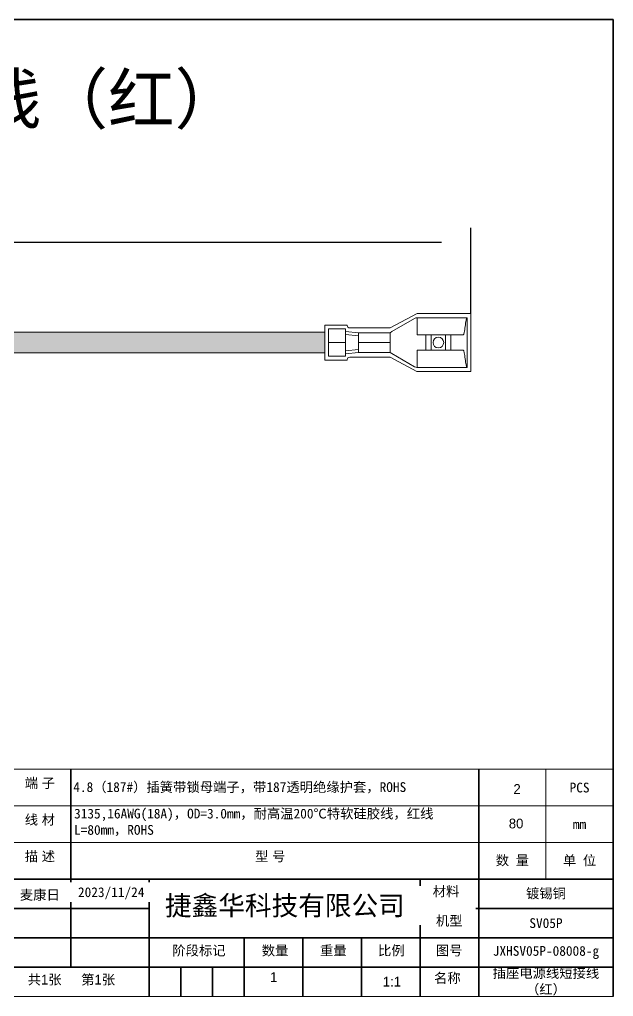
# Model space of a CAD drawing. Header units: millimetres. Extents: x -293 to 5666, y -3485 to 352.
# Drawn here: x 577.6 to 699.2, y -1163.9 to -963.9 of the extents above; entities that cross this region are included whole.
import ezdxf

# ---------------------------------------------------------------- set-up
doc = ezdxf.new("R2010")
doc.units = ezdxf.units.MM
doc.header["$PDSIZE"] = -1
doc.layers.get('0').update_dxf_attribs({"lineweight": 18})
for name, color, linetype, lineweight in [('SLD-0', 179, 'Continuous', 18), ('尺寸线层', 3, 'Continuous', 18), ('粗实线层', 7, 'Continuous', 35)]:
    doc.layers.add(name, color=color, linetype=linetype, lineweight=lineweight)
doc.styles.add('SLDTEXTSTYLE0', font='')
doc.styles.add('SLDTEXTSTYLE1', font='')
doc.styles.get("Standard").update_dxf_attribs({"font": ''})
doc.styles.add('标准', font='', dxfattribs={"width": 0.667})
doc.styles.get('SLDTEXTSTYLE0').set_extended_font_data('汉仪长仿宋体')
doc.styles.get('SLDTEXTSTYLE1').set_extended_font_data('汉仪长仿宋体')
doc.styles.get('Standard').set_extended_font_data('FangSong')
doc.styles.get('标准').set_extended_font_data('宋体')
doc.dimstyles.new('标准', dxfattribs={"dimtxt": 3.5, "dimasz": 4, "dimexe": 2, "dimexo": 0, "dimtad": 1, "dimdsep": 46, "dimtxsty": '标准', "dimblk": '_CAXARROW', "dimcen": 0, "dimdle": 8, "dimazin": 2, "dimtfac": 0.707107, "dimtdec": 3, "dimtmove": 2, "dimatfit": 3, "dimfxl": 1, "dimfrac": 2, "dimtolj": 1, "dimarcsym": 1})

# ---------------------------------------------------------------- blocks, each defined once
blk = doc.blocks.new('*D1161')
at = {"layer": 'Defpoints', "color": 0, "transparency": 16777216}
for p in [(669.96, -1009.57), (460.22, -1024.12), (669.96, -1024.12)]:
    blk.add_point(p, dxfattribs=at)
at = {"layer": '尺寸线层', "color": 0, "lineweight": -2, "transparency": 16777216}
for p, q in [((460.22, -1024.12), (460.22, -1006.57)), ((669.96, -1024.12), (669.96, -1006.57)), ((466.22, -1009.57), (556.76, -1009.57)), ((663.96, -1009.57), (573.42, -1009.57))]:
    blk.add_line(p, q, dxfattribs=at)
at = {"layer": '尺寸线层', "color": 0, "lineweight": 35, "transparency": 16777216, "insert": (565.09, -1006.76), "char_height": 5.25, "attachment_point": 5, "style": '标准', "bg_fill": 3, "box_fill_scale": 1.1, "bg_fill_color": 257, "bg_fill_transparency": 0}
blk.add_mtext('\\A1;80+5mm', dxfattribs=at)
blk = doc.blocks.new('_CAXARROW')
blk = doc.blocks.new('FFT 187')
at = {"linetype": 'Continuous', "lineweight": 5}
for p, q in [((0, 27.25), (0, 29)), ((0, 29), (29.25, 29)), ((29.25, 19), (29.25, 29)), ((29.25, 29), (29.26, 29)), ((30.64, 28.63), (44, 20.92)), ((0, 27.25), (0, 26.25)), ((0, 26.25), (0, 2.75)), ((2.19, 19), (29.25, 19)), ((9.5, 19), (9.5, 10)), ((12.5, 10), (12.5, 19)), ((21, 19), (21, 10)), ((24, 10), (24, 19)), ((44, 20.92), (45, 20.25)), ((45, 20.25), (63.5, 20.25)), ((45, 20.25), (45, 17.37)), ((45, 17.37), (45, 14.5)), ((63.5, 20.25), (71, 21.07)), ((63.5, 20.25), (63.5, 17.37)), ((63.5, 18.5), (71, 19.24)), ((63.5, 17.37), (63.5, 14.5)), ((81, 22.5), (71, 22.5)), ((71, 14.51), (71, 22.5)), ((81, 22.5), (81, 14.51)), ((45, 14.5), (63.5, 14.5)), ((45, 14.49), (63.5, 14.49)), ((45, 14.49), (45, 11.62)), ((45, 11.62), (45, 8.75)), ((63.5, 14.49), (63.5, 11.62)), ((63.5, 11.62), (63.5, 8.75)), ((81, 14.51), (71, 14.51)), ((81, 14.49), (71, 14.49)), ((71, 6.5), (71, 14.49)), ((81, 14.49), (81, 14.51)), ((81, 14.49), (81, 6.5)), ((29.25, 10), (2.19, 10)), ((29.25, 0), (29.25, 10)), ((44, 8.08), (30.64, 0.37)), ((45, 8.75), (44, 8.08)), ((63.5, 8.75), (45, 8.75)), ((63.5, 10.5), (71, 9.76)), ((63.5, 8.75), (71, 7.93)), ((71, 6.5), (81, 6.5)), ((0, 1.75), (0, 2.75)), ((0, 0), (0, 1.75)), ((29.25, 0), (0, 0)), ((29.26, 0), (29.25, 0))]:
    blk.add_line(p, q, dxfattribs=at)
blk.add_circle((16.75, 14.5), 3.12, dxfattribs=at)
for centre, start, end in [((29.26, 26.25), 60, 90), ((29.26, 2.75), 270, 300)]:
    blk.add_arc(centre, 2.75, start, end, dxfattribs=at)
for points in [[(2.19, 19), (2.01, 19), (1.82, 19.54), (1.46, 21.39), (1.28, 22.69), (0.91, 25.31), (0.73, 26.61), (0.36, 28.46), (0.18, 29), (0, 29)], [(0, 0), (0.18, 0), (0.36, 0.54), (0.73, 2.39), (0.91, 3.69), (1.28, 6.31), (1.46, 7.61), (1.82, 9.46), (2.01, 10), (2.19, 10)]]:
    blk.add_open_spline(points, degree=3, knots=[0, 0, 0, 0, 2.581848, 2.581848, 5.163695, 5.163695, 7.745543, 7.745543, 10.32739, 10.32739, 10.32739, 10.32739], dxfattribs=at)

msp = doc.modelspace()

# ---------------------------------------------------------------- hatches: boundary and pattern name
at = {"layer": '粗实线层', "lineweight": 5}
msp.add_hatch(color=1, dxfattribs=at).paths.add_polyline_path([(490.088, -1032.1907), (490.088, -1030.7061), (490.088, -1027.9397), (640.088, -1027.9397), (640.088, -1032.1907)], flags=0)

# ---------------------------------------------------------------- linework, layer by layer
at = {"color": 7, "linetype": 'Continuous', "lineweight": 35}
for p, q in [((422.1056, -963.9305), (699.1056, -963.9305)), ((699.1056, -963.9305), (699.1056, -1163.9305)), ((588.1056, -1117.4305), (588.1056, -1157.9305)), ((671.6056, -1117.4305), (671.6056, -1163.9305)), ((564.1056, -1139.9305), (660.894, -1139.9305)), ((604.1056, -1139.9305), (604.1056, -1163.9305)), ((659.6056, -1139.9305), (659.6056, -1163.9305)), ((660.894, -1139.9305), (699.1676, -1139.9305)), ((604.1056, -1145.9305), (564.1056, -1145.9305)), ((659.6056, -1145.9305), (699.1056, -1145.9305)), ((564.1056, -1151.9305), (699.1056, -1151.9305)), ((623.6056, -1163.9305), (623.6056, -1151.9305)), ((635.6056, -1151.9305), (635.6056, -1163.9305)), ((647.6056, -1151.9305), (647.6056, -1163.9305)), ((604.1056, -1157.9305), (564.1056, -1157.9305)), ((699.1056, -1157.9305), (604.1056, -1157.9305)), ((610.6056, -1163.9305), (610.6056, -1157.9305)), ((617.1056, -1157.9305), (617.1056, -1163.9305))]:
    msp.add_line(p, q, dxfattribs=at)
at = {"lineweight": 5}
for p, q in [((640.088, -1027.9397), (490.088, -1027.9397)), ((640.088, -1033.6622), (640.088, -1026.4681)), ((640.088, -1032.1907), (640.088, -1027.9397)), ((640.0881, -1027.9397), (640.0881, -1032.1907)), ((640.088, -1032.1907), (490.088, -1032.1907)), ((422.1056, -1163.9305), (699.1056, -1163.9305))]:
    msp.add_line(p, q, dxfattribs=at)
for p, q in [((564.1056, -1117.4305), (699.1028, -1117.4305)), ((685.3556, -1139.9305), (685.3556, -1117.4305)), ((564.1056, -1124.9305), (699.1028, -1124.9305)), ((564.1056, -1132.4305), (699.1028, -1132.4305)), ((671.6056, -1139.9305), (685.3556, -1139.9305))]:
    msp.add_line(p, q)
for points in [[(653.4416, -1027.0769), (645.1799, -1027.0769, -0.41421356), (644.6799, -1026.5769), (644.6799, -1026.4681), (640.088, -1026.4681)], [(653.4416, -1033.0535), (645.1799, -1033.0535, 0.41421356), (644.6799, -1033.5535), (644.6799, -1033.6622), (640.088, -1033.6622)]]:
    msp.add_lwpolyline(points, format="xyb", dxfattribs=at)
at = {"layer": 'SLD-0', "color": 0, "linetype": 'Continuous', "lineweight": 5}
msp.add_line((699.1028, -1083.7711), (699.1028, -1139.8299), dxfattribs=at)
at = {"layer": '粗实线层', "lineweight": 5}
for p, q in [((640.088, -1032.1907), (640.088, -1027.9397)), ((658.9495, -1036.0147), (653.4416, -1033.0535)), ((669.9576, -1036.0147), (658.9495, -1036.0147))]:
    msp.add_line(p, q, dxfattribs=at)

# ---------------------------------------------------------------- texts
at = {"color": 7, "linetype": 'Continuous', "lineweight": 35, "char_height": 2}
for s, insert, width, attachment_point, style in [('端 子', (578.6581, -1119.2381), 12.591528, 1, 'SLDTEXTSTYLE0'), ('2', (678.6976, -1120.4654), 12.591528, 1, 'SLDTEXTSTYLE0'), ('线 材', (578.6581, -1126.7381), 12.591528, 1, 'SLDTEXTSTYLE0'), ('80', (677.7488, -1127.5236), 12.591528, 1, 'SLDTEXTSTYLE0'), ('描 述', (578.6581, -1134.2381), 12.591528, 1, 'SLDTEXTSTYLE0'), ('型 号', (625.8104, -1134.2381), 12.591528, 1, 'SLDTEXTSTYLE0'), ('阶段标记', (608.8604, -1153.5297), 20.265178, 1, 'SLDTEXTSTYLE0'), ('数量', (627.1815, -1153.5297), 9.645199, 1, 'SLDTEXTSTYLE0'), ('重量', (639.0932, -1153.5297), 9.549919, 1, 'SLDTEXTSTYLE0'), ('比例', (650.9784, -1153.5297), 9.066193, 1, 'SLDTEXTSTYLE0'), ('图号', (662.8254, -1153.5297), 9.410665, 1, 'SLDTEXTSTYLE0'), ('共1张', (579.257, -1159.4839), 14.069252, 1, 'SLDTEXTSTYLE0'), ('第1张', (590.2086, -1159.4839), 14.135734, 1, 'SLDTEXTSTYLE0'), ('1', (628.878, -1158.9616), 0.833795, 1, 'SLDTEXTSTYLE1'), ('1:1', (653.8184, -1159.898), 5.951293, 2, 'SLDTEXTSTYLE1'), ('名称', (662.4425, -1159.1497), 9.571907, 1, 'SLDTEXTSTYLE0')]:
    msp.add_mtext(s, dxfattribs=dict(at, insert=insert, width=width, attachment_point=attachment_point, style=style))
at = {"layer": '尺寸线层', "lineweight": 35, "insert": (554.7856, -980.8269), "char_height": 10, "width": 148.542964, "attachment_point": 5, "bg_fill": 2}
msp.add_mtext('{\\C1;插座电源短接线（红）}', dxfattribs=at)
at = {"layer": '尺寸线层', "lineweight": 35, "char_height": 2}
for s, insert, width, attachment_point in [('{\\fSimSun|b0|i0|c134|p0;4.8（187#）插簧带锁母端子，带187透明绝缘护套，ROHS}', (588.5936, -1120.0651), 83.5, 1), ('PCS', (692.2292, -1121.1805), 13.747168, 5), ('{\\fSimSun|b0|i0|c134|p0;3135,16\\C1;AWG(18A)\\C256;，OD=3.0mm，耐高温200℃特软硅胶线，红线\\PL=80mm，ROHS}', (588.7525, -1125.4953), 94.700031, 1), ('mm', (692.2292, -1128.6805), 13.747168, 5), ('数 量', (678.4806, -1136.1805), 13.75, 5), ('单 位', (692.2278, -1136.1805), 13.75, 5), ('镀锡铜', (685.3556, -1142.9305), 27.5, 5), ('SV05P', (685.3556, -1148.9305), 27.5, 5), ('JXHSV05P-08008-g', (685.3556, -1154.9305), 27.5, 5), ('插座电源线短接线（红）', (685.3556, -1160.9305), 27.5, 5)]:
    msp.add_mtext(s, dxfattribs=dict(at, insert=insert, width=width, attachment_point=attachment_point))

# ---------------------------------------------------------------- dimensions: what is measured, and where the dimension line sits
at = {"layer": '尺寸线层', "lineweight": 35}
dim = msp.add_linear_dim(base=(669.9576, -1009.5691), p1=(460.2185, -1024.1157), p2=(669.9576, -1024.1192), text='80+5mm', dimstyle='标准', override={"dimscale": 1.5, "dimtxsty": '标准', "dimsah": 1, "dimtfac": 1, "dimtfill": 1, "dimtzin": 0}, dxfattribs=at)
dim.commit()
dim.dimension.update_dxf_attribs({"geometry": '*D1161', "text_midpoint": (565.088, -1006.7566), "dimtype": 160})

# ---------------------------------------------------------------- next in the draw order: linework, layer by layer
at = {"layer": '粗实线层', "lineweight": 5}
for p, q in [((658.9541, -1024.1192), (653.4416, -1027.0769)), ((669.9576, -1024.1192), (658.9541, -1024.1192)), ((669.9576, -1036.0147), (669.9576, -1024.1192))]:
    msp.add_line(p, q, dxfattribs=at)

# ---------------------------------------------------------------- next in the draw order: block references
at = {"lineweight": 5, "xscale": 0.35, "yscale": 0.35, "zscale": 0.35, "rotation": 180}
msp.add_blockref('FFT 187', (669.1916, -1024.9902), dxfattribs=at)

# ---------------------------------------------------------------- next in the draw order: texts
at = {"color": 7, "linetype": 'Continuous', "lineweight": 35, "bg_fill": 2}
for s, insert, char_height, width, attachment_point in [('线性公差按GB/T1804-m级执行；形位公差按GB/T1184-K级执行', (533.6099, -1141.3417), 1.5, 102.418669, 2), ('捷鑫华科技有限公司', (607.351, -1143.3165), 4, 61.63028, 1)]:
    msp.add_mtext(s, dxfattribs=dict(at, insert=insert, char_height=char_height, width=width, attachment_point=attachment_point))
at = {"lineweight": 5, "insert": (493.2175, -1160.7139), "char_height": 1.5, "width": 106.970835, "attachment_point": 1, "bg_fill": 2}
msp.add_mtext('日期', dxfattribs=at)

# ---------------------------------------------------------------- next in the draw order: texts
at = {"color": 7, "linetype": 'Continuous', "lineweight": 35, "insert": (596.3569, -1141.5831), "char_height": 2, "width": 27.117959, "attachment_point": 2, "bg_fill": 2}
msp.add_mtext('\\A1;2023/11/24', dxfattribs=at)
at = {"color": 7, "linetype": 'Continuous', "lineweight": 35, "char_height": 2, "attachment_point": 1, "style": 'SLDTEXTSTYLE0'}
for s, insert, width in [(' 材料', (661.4283, -1141.4003), 12.899354), ('机型', (662.8254, -1147.4243), 9.769795)]:
    msp.add_mtext(s, dxfattribs=dict(at, insert=insert, width=width))

# ---------------------------------------------------------------- next in the draw order: texts
at = {"layer": '尺寸线层', "lineweight": 35, "insert": (581.744, -1143.2404), "char_height": 2, "width": 12, "attachment_point": 5}
msp.add_mtext('麦康日', dxfattribs=at)

doc.saveas('drawing.dxf')
